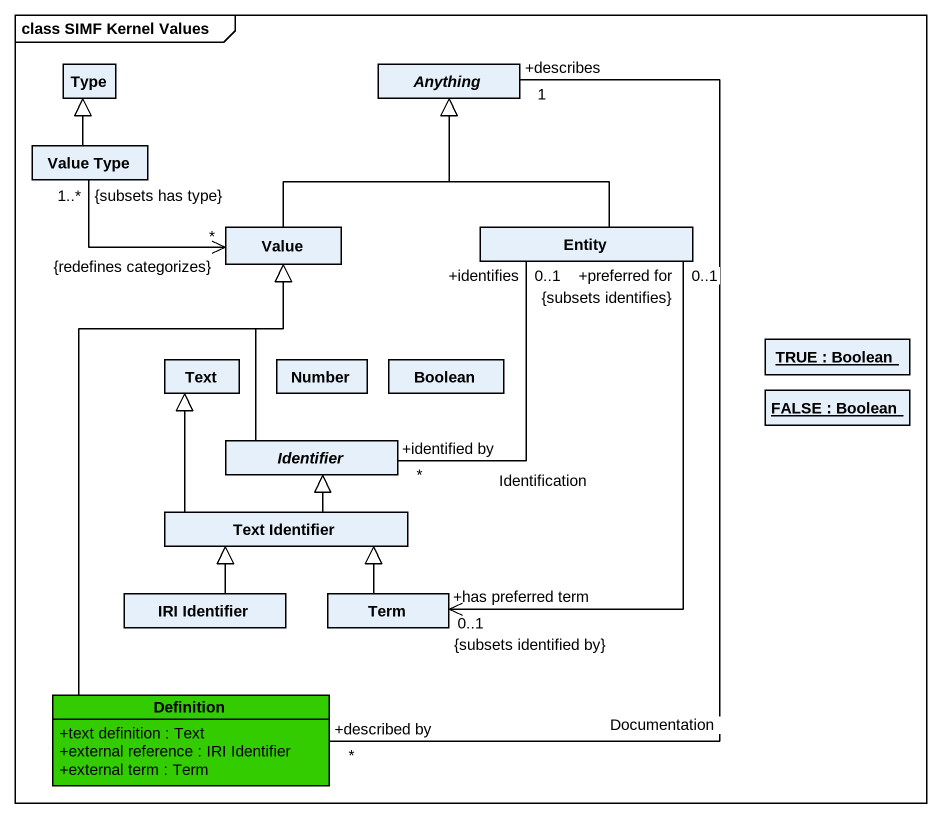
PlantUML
@startuml
mainframe class SIMF Kernel Values
hide circle
hide empty members
skinparam classAttributeIconSize 0
class Type
abstract class Anything
class "Value Type" as Value_Type
class Value
class "Entity" as Entity_
object "TRUE : Boolean" as TRUE
class Text
class Number
class Boolean
object "FALSE : Boolean" as FALSE
abstract class Identifier
class "Text Identifier" as Text_Identifier
class "IRI Identifier" as IRI_Identifier
class Term
class Definition #33CC00 {
  +text definition : Text
  +external reference : IRI Identifier
  +external term : Term
}
Value_Type -up-|> Type
Value_Type "1..*\n{subsets has type}" -right-> "*\n{redefines categorizes}" Value
Value -up-|> Anything
Entity_ -up-|> Anything
Entity_ "+preferred for\n0..1\n{subsets identifies}" --> "+has preferred term\n0..1\n{subsets identified by}" Term
Identifier -up-|> Value
Identifier "+identified by\n*" -up- "+identifies\n0..1" Entity_ : Identification
Text_Identifier -up-|> Text
Text_Identifier -up-|> Identifier
IRI_Identifier -up-|> Text_Identifier
Term -up-|> Text_Identifier
Definition "+described by\n*" -up- "+describes\n1" Anything : Documentation
Definition -up-|> Value
@enduml
